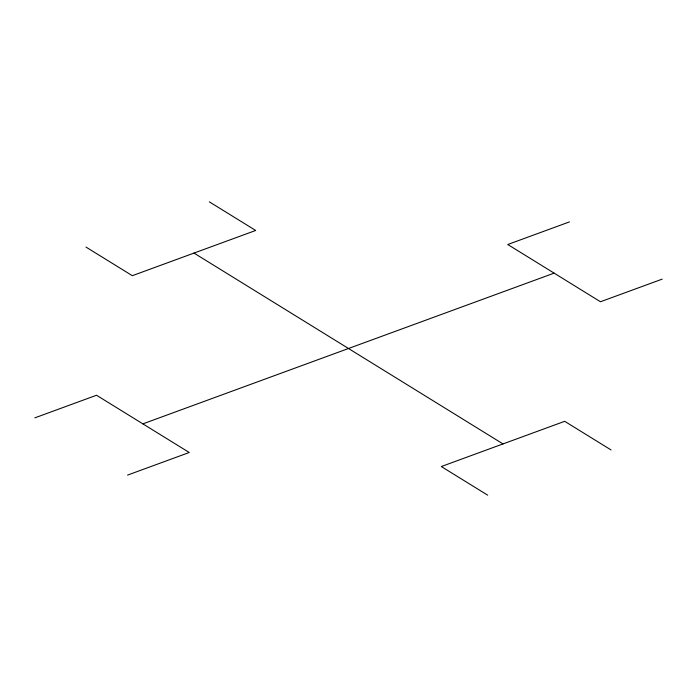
<?xml version="1.0" encoding="UTF-8"?>
<svg xmlns="http://www.w3.org/2000/svg" width="697" height="697" viewBox="0 0 697 697"><rect width="100%" height="100%" fill="white"/><g stroke="black" fill="none" stroke-linecap="round" stroke-linejoin="round"><path stroke-width="1.05" d="M34.85 417.851L96.534 395.243L189.235 452.492L127.551 475.101M569.449 221.899L507.764 244.508L600.466 301.757L662.15 279.148M142.885 423.863L554.115 273.137M209.335 201.842L255.686 230.463L132.317 275.69L85.966 247.06M611.034 449.94L564.683 421.31L441.314 466.537L487.665 495.158M194.001 253.081L502.999 443.919"/></g></svg>
